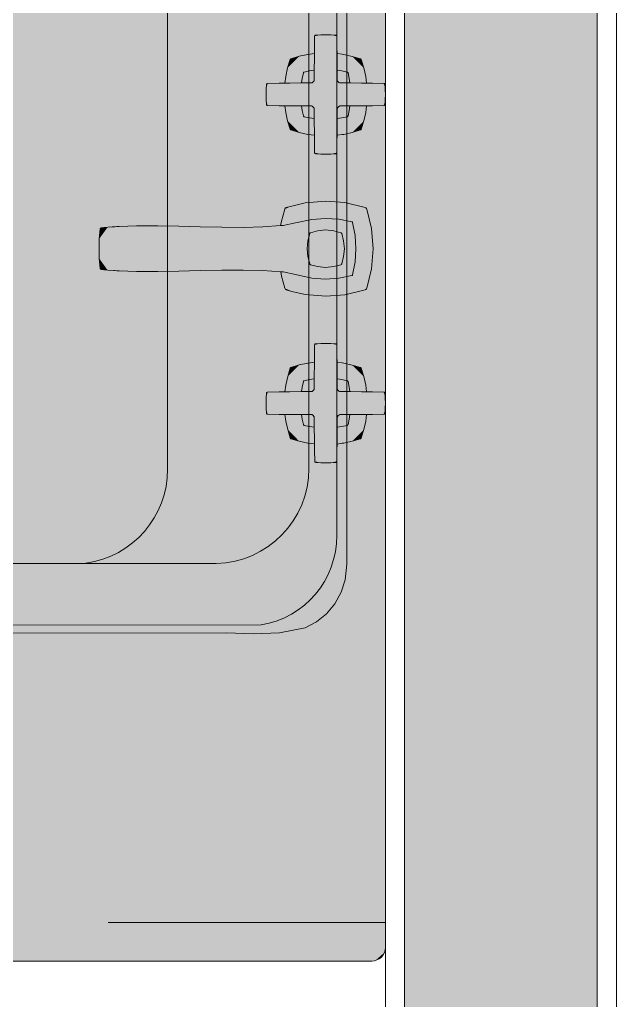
# Model space of a CAD drawing. Header units: inches. Extents: x 99 to 12024, y -5408 to 2559.
# Drawn here: x 9139.62 to 9155.12, y -5365.34 to -5339.87 of the extents above; entities that cross this region are included whole.
import ezdxf

# ---------------------------------------------------------------- set-up
doc = ezdxf.new("R2010")
doc.units = ezdxf.units.IN
doc.header["$LTSCALE"] = 96
doc.header["$MEASUREMENT"] = 0
doc.linetypes.add('Dot', pattern=[0.15, 0.075, -0.075])
for name, color, linetype, lineweight, true_color in [('Cabinets_  Base', 7, 'Dot', 5, 0xd4b6b5), ('Cabinets_ Countertops', 7, 'Continuous', 5, 0x804040), ('CAD_  Default', 7, 'Continuous', 18, 0x000000)]:
    doc.layers.add(name, color=color, linetype=linetype, lineweight=lineweight, true_color=true_color)
doc.layers.add('Fixtures_ Interior', color=231, linetype='Continuous', lineweight=0)
doc.layers.add('Walls_  Normal', color=6, linetype='Continuous', lineweight=13)

# ---------------------------------------------------------------- blocks, each defined once
blk = doc.blocks.new('K-19022-3  Park Falls Utility Sink CAD BLOCK')
at = {"layer": 'Fixtures_ Interior', "color": 17, "lineweight": 0, "true_color": 0x804040, "transparency": 33554687}
blk.add_lwpolyline([(-10.495, 2.554), (-10.493, 18.86), (-10.514, 19.551), (-10.488, 20.237), (-10.357, 20.906), (-10.206, 21.197), (-9.999, 21.454), (-9.734, 21.675), (-9.429, 21.841), (-9.113, 21.943), (-8.701, 21.986), (-8.106, 21.982), (8.106, 21.982)], dxfattribs=at)
blk.add_lwpolyline([(6.38, 21, -0.498732), (8.787, 18.594), (8.787, 3.748, -0.472781), (6.417, 1.378), (-6.319, 1.378, -0.363053), (-8.688, 3.748), (-8.688, 18.594, -0.407539), (-6.213, 21)], format="xyb", close=True, dxfattribs=at)
blk.add_lwpolyline([(-8.679, 15.211, -0.374246), (-6.228, 17.333), (6.365, 17.333, -0.437782), (8.789, 15.351)], format="xyb", dxfattribs=at)
at = {"layer": 'Fixtures_ Interior', "color": 7, "lineweight": 0, "true_color": 0xffffff, "transparency": 33554687}
for points in [[(-10.514, 19.551), (-10.488, 20.237), (-10.514, 19.551), (-8.106, 21.982)], [(-10.493, 18.86), (-10.514, 19.551), (-10.493, 18.86), (-8.106, 21.982)], [(-10.493, 18.86), (-8.106, 21.982), (-10.493, 18.86), (10.493, 18.86)], [(-9.113, 21.943), (-8.701, 21.986), (-9.113, 21.943), (-10.488, 20.237)], [(-10.488, 20.237), (-8.701, 21.986), (-10.488, 20.237), (-8.106, 21.982)], [(-10.488, 20.237), (-9.429, 21.841), (-10.488, 20.237), (-9.113, 21.943)], [(-8.106, 21.982), (8.106, 21.982), (-8.106, 21.982), (10.493, 18.86)], [(-10.357, 20.906), (-9.429, 21.841), (-10.357, 20.906), (-10.488, 20.237)], [(-9.734, 21.675), (-9.429, 21.841), (-9.734, 21.675), (-10.357, 20.906)], [(-10.357, 20.906), (-9.999, 21.454), (-10.357, 20.906), (-9.734, 21.675)], [(-10.206, 21.197), (-9.999, 21.454), (-10.206, 21.197), (-10.357, 20.906)], [(-10.493, 18.86), (10.493, 18.86), (-10.493, 18.86), (-10.495, 2.554)], [(-10.495, 2.554), (10.493, 18.86), (-10.495, 2.554), (8.106, 0.004)]]:
    blk.add_solid(points, dxfattribs=at)
blk = doc.blocks.new('K-16232-3  Margaux Widespread Bathroom Sink Faucet')
at = {"layer": 'Fixtures_ Interior', "color": 17, "lineweight": 0, "true_color": 0x804040, "transparency": 33554687}
for points in [[(-2.489, 6.167), (-2.474, 6.163), (-2.464, 6.153), (-2.459, 6.138), (-2.453, 6.009), (-2.45, 5.88), (-2.453, 5.752), (-2.459, 5.622), (-2.464, 5.608), (-2.474, 5.598), (-2.489, 5.593), (-2.785, 5.589), (-2.94, 5.586), (-2.962, 5.413), (-3.01, 5.193), (-3.077, 4.978), (-3.081, 4.97), (-3.087, 4.964), (-3.095, 4.959), (-3.312, 4.893), (-3.531, 4.845), (-3.703, 4.822), (-3.706, 4.668), (-3.71, 4.372), (-3.715, 4.357), (-3.725, 4.347), (-3.739, 4.342), (-3.869, 4.336), (-3.997, 4.333), (-4.126, 4.336), (-4.255, 4.342), (-4.27, 4.347), (-4.28, 4.357), (-4.284, 4.372), (-4.289, 4.668), (-4.291, 4.822), (-4.465, 4.845), (-4.684, 4.893), (-4.901, 4.959), (-4.909, 4.964), (-4.915, 4.97), (-4.919, 4.978), (-4.986, 5.193), (-5.034, 5.413), (-5.056, 5.587), (-5.21, 5.589), (-5.506, 5.594), (-5.521, 5.598), (-5.531, 5.608), (-5.536, 5.623), (-5.542, 5.752), (-5.545, 5.881), (-5.542, 6.009), (-5.536, 6.139), (-5.531, 6.153), (-5.521, 6.163), (-5.506, 6.168), (-5.21, 6.172), (-5.057, 6.175), (-5.039, 6.305), (-5.034, 6.349), (-4.985, 6.569), (-4.919, 6.784), (-4.915, 6.792), (-4.909, 6.799), (-4.9, 6.803), (-4.684, 6.869), (-4.463, 6.917), (-4.292, 6.94), (-4.289, 7.093), (-4.285, 7.389), (-4.28, 7.404), (-4.27, 7.414), (-4.256, 7.419), (-4.126, 7.425), (-3.998, 7.428), (-3.869, 7.425), (-3.74, 7.419), (-3.725, 7.414), (-3.715, 7.404), (-3.711, 7.389), (-3.706, 7.093), (-3.704, 6.94), (-3.533, 6.917), (-3.312, 6.869), (-3.095, 6.803), (-3.087, 6.799), (-3.081, 6.792), (-3.077, 6.784), (-3.011, 6.569), (-2.962, 6.349), (-2.957, 6.305), (-2.939, 6.174), (-2.785, 6.172)], [(2.939, 6.174), (2.957, 6.305), (2.962, 6.349), (3.011, 6.569), (3.077, 6.784), (3.081, 6.792), (3.087, 6.798), (3.095, 6.803), (3.312, 6.869), (3.533, 6.917), (3.704, 6.939), (3.706, 7.092), (3.711, 7.389), (3.715, 7.403), (3.725, 7.413), (3.74, 7.418), (3.869, 7.425), (3.998, 7.427), (4.126, 7.425), (4.256, 7.418), (4.27, 7.413), (4.28, 7.403), (4.285, 7.389), (4.289, 7.092), (4.292, 6.94), (4.463, 6.917), (4.684, 6.869), (4.9, 6.803), (4.909, 6.798), (4.915, 6.792), (4.919, 6.784), (4.985, 6.569), (5.034, 6.349), (5.039, 6.305), (5.057, 6.174), (5.21, 6.172), (5.506, 6.168), (5.521, 6.163), (5.531, 6.153), (5.536, 6.138), (5.542, 6.009), (5.545, 5.881), (5.542, 5.752), (5.536, 5.623), (5.531, 5.608), (5.521, 5.598), (5.506, 5.593), (5.21, 5.589), (5.056, 5.587), (5.034, 5.413), (4.986, 5.193), (4.919, 4.978), (4.915, 4.97), (4.909, 4.964), (4.901, 4.959), (4.684, 4.892), (4.465, 4.845), (4.291, 4.822), (4.289, 4.668), (4.284, 4.372), (4.28, 4.357), (4.27, 4.347), (4.255, 4.342), (4.126, 4.335), (3.997, 4.333), (3.869, 4.335), (3.739, 4.342), (3.725, 4.347), (3.715, 4.357), (3.71, 4.372), (3.706, 4.668), (3.703, 4.822), (3.531, 4.845), (3.312, 4.892), (3.095, 4.959), (3.087, 4.964), (3.081, 4.97), (3.077, 4.978), (3.01, 5.193), (2.962, 5.413), (2.94, 5.586), (2.785, 5.589), (2.489, 5.593), (2.474, 5.598), (2.464, 5.607), (2.459, 5.622), (2.453, 5.751), (2.45, 5.88), (2.453, 6.009), (2.459, 6.138), (2.464, 6.153), (2.474, 6.163), (2.489, 6.167), (2.785, 6.172)], [(-0.713, 4.732), (-1.022, 4.817), (-1.053, 4.839), (-1.062, 4.857), (-1.103, 4.999), (-1.183, 5.343), (-1.23, 5.881), (-1.19, 6.376), (-1.061, 6.906), (-1.052, 6.923), (-1.04, 6.935), (-1.022, 6.945), (-0.519, 7.07), (0.002, 7.113), (0.523, 7.07), (1.027, 6.945), (1.045, 6.935), (1.057, 6.923), (1.066, 6.906), (1.195, 6.376), (1.235, 5.881), (1.188, 5.343), (1.124, 5.067), (1.108, 4.999), (1.067, 4.857), (1.058, 4.839), (1.049, 4.83), (1.027, 4.817), (0.718, 4.732), (0.6, 4.703), (0.565, 4.248), (0.555, 3.74), (0.559, 3.184), (0.568, 2.623), (0.583, 2.066), (0.598, 1.521), (0.593, 0.969), (0.576, 0.525), (0.574, 0.459), (0.571, 0.409), (0.57, 0.387), (0.568, 0.341), (0.561, 0.224), (0.554, 0.126), (0.542, 0.057), (0.537, 0.043), (0.528, 0.033), (0.514, 0.028), (0.26, 0.007), (0.002, 0), (-0.255, 0.007), (-0.509, 0.028), (-0.523, 0.033), (-0.532, 0.043), (-0.537, 0.057), (-0.549, 0.126), (-0.558, 0.224), (-0.565, 0.383), (-0.566, 0.409), (-0.569, 0.459), (-0.572, 0.525), (-0.588, 0.969), (-0.592, 1.521), (-0.579, 2.066), (-0.563, 2.623), (-0.554, 3.184), (-0.551, 3.74), (-0.56, 4.248), (-0.596, 4.715)], [(0.417, 6.276), (0.465, 6.093), (0.488, 5.874), (0.465, 5.668), (0.417, 5.485), (0.413, 5.477), (0.406, 5.47), (0.397, 5.466), (0.208, 5.417), (0.002, 5.399), (-0.203, 5.417), (-0.393, 5.466), (-0.401, 5.47), (-0.406, 5.475), (-0.413, 5.485), (-0.461, 5.668), (-0.484, 5.876), (-0.461, 6.093), (-0.413, 6.276), (-0.407, 6.286), (-0.401, 6.291), (-0.393, 6.296), (-0.203, 6.345), (0.002, 6.363), (0.208, 6.345), (0.397, 6.296), (0.406, 6.291), (0.413, 6.286)]]:
    blk.add_lwpolyline(points, close=True, dxfattribs=at)
for points in [[(-5.057, 6.175), (-4.926, 6.176), (-4.642, 6.179), (-4.362, 6.179), (-4.351, 6.182), (-4.341, 6.189), (-4.323, 6.206), (-4.306, 6.224), (-4.299, 6.234), (-4.296, 6.245), (-4.296, 6.525), (-4.293, 6.809), (-4.292, 6.94)], [(-3.704, 6.94), (-3.702, 6.809), (-3.699, 6.525), (-3.699, 6.245), (-3.696, 6.234), (-3.689, 6.224), (-3.672, 6.206), (-3.654, 6.189), (-3.644, 6.182), (-3.633, 6.18), (-3.353, 6.18), (-2.939, 6.174)], [(3.704, 6.939), (3.702, 6.809), (3.699, 6.525), (3.699, 6.245), (3.696, 6.234), (3.689, 6.224), (3.672, 6.206), (3.654, 6.188), (3.644, 6.182), (3.633, 6.179), (3.353, 6.179), (2.939, 6.174)], [(5.057, 6.174), (4.926, 6.176), (4.642, 6.179), (4.362, 6.179), (4.351, 6.181), (4.341, 6.189), (4.323, 6.206), (4.306, 6.223), (4.299, 6.233), (4.296, 6.245), (4.296, 6.525), (4.293, 6.809), (4.292, 6.94)], [(-0.596, 4.715), (-0.601, 4.774), (-0.667, 5.1), (-0.757, 5.517), (-0.783, 5.877), (-0.76, 6.216), (-0.696, 6.555), (-0.691, 6.565), (-0.684, 6.573), (-0.674, 6.578), (-0.339, 6.643), (0.002, 6.665), (0.344, 6.642), (0.679, 6.578), (0.689, 6.573), (0.696, 6.565), (0.701, 6.555), (0.765, 6.216), (0.787, 5.877), (0.762, 5.517), (0.672, 5.1), (0.606, 4.774), (0.6, 4.703)], [(-4.625, 6.179), (-4.607, 6.3), (-4.578, 6.438), (-4.573, 6.449), (-4.565, 6.457), (-4.554, 6.462), (-4.415, 6.491), (-4.296, 6.508)], [(-3.371, 6.18), (-3.389, 6.3), (-3.418, 6.438), (-3.423, 6.449), (-3.431, 6.457), (-3.442, 6.462), (-3.581, 6.491), (-3.699, 6.508)], [(3.371, 6.179), (3.389, 6.3), (3.418, 6.438), (3.423, 6.449), (3.431, 6.457), (3.442, 6.462), (3.581, 6.49), (3.699, 6.508)], [(4.625, 6.179), (4.607, 6.3), (4.578, 6.438), (4.573, 6.449), (4.565, 6.457), (4.554, 6.462), (4.415, 6.49), (4.296, 6.508)], [(-4.291, 4.822), (-4.293, 4.952), (-4.296, 5.236), (-4.296, 5.516), (-4.298, 5.527), (-4.305, 5.537), (-4.323, 5.555), (-4.341, 5.573), (-4.351, 5.58), (-4.362, 5.582), (-4.642, 5.582), (-4.926, 5.585), (-5.056, 5.587)], [(-4.625, 5.582), (-4.607, 5.462), (-4.578, 5.324), (-4.573, 5.313), (-4.565, 5.305), (-4.554, 5.3), (-4.415, 5.271), (-4.296, 5.253)], [(-2.94, 5.586), (-3.353, 5.582), (-3.633, 5.582), (-3.644, 5.579), (-3.654, 5.572), (-3.672, 5.555), (-3.689, 5.537), (-3.696, 5.527), (-3.699, 5.516), (-3.699, 5.236), (-3.702, 4.952), (-3.703, 4.822)], [(-3.371, 5.582), (-3.389, 5.462), (-3.418, 5.324), (-3.423, 5.313), (-3.431, 5.305), (-3.442, 5.3), (-3.581, 5.271), (-3.699, 5.253)], [(2.94, 5.586), (3.353, 5.582), (3.633, 5.582), (3.644, 5.579), (3.654, 5.572), (3.672, 5.555), (3.689, 5.537), (3.696, 5.527), (3.699, 5.515), (3.699, 5.235), (3.702, 4.951), (3.703, 4.822)], [(3.371, 5.582), (3.389, 5.462), (3.418, 5.324), (3.423, 5.313), (3.431, 5.305), (3.442, 5.3), (3.581, 5.271), (3.699, 5.253)], [(4.291, 4.822), (4.293, 4.951), (4.296, 5.235), (4.296, 5.515), (4.298, 5.527), (4.305, 5.537), (4.323, 5.555), (4.341, 5.572), (4.351, 5.58), (4.362, 5.582), (4.642, 5.582), (4.926, 5.585), (5.056, 5.587)], [(4.625, 5.582), (4.607, 5.462), (4.578, 5.324), (4.573, 5.313), (4.565, 5.305), (4.554, 5.3), (4.415, 5.271), (4.296, 5.253)]]:
    blk.add_lwpolyline(points, dxfattribs=at)
at = {"layer": 'Fixtures_ Interior', "color": 7, "lineweight": 0, "true_color": 0xffffff, "transparency": 33554687}
for points in [[(-4.126, 7.425), (-3.998, 7.428), (-4.126, 7.425), (-4.289, 7.093)], [(-3.998, 7.428), (-3.706, 7.093), (-3.998, 7.428), (-4.289, 7.093)], [(-4.285, 7.389), (-4.126, 7.425), (-4.285, 7.389), (-4.289, 7.093)], [(-4.256, 7.419), (-4.126, 7.425), (-4.256, 7.419), (-4.285, 7.389)], [(-4.285, 7.389), (-4.27, 7.414), (-4.285, 7.389), (-4.256, 7.419)], [(-4.28, 7.404), (-4.27, 7.414), (-4.28, 7.404), (-4.285, 7.389)], [(-3.869, 7.425), (-3.706, 7.093), (-3.869, 7.425), (-3.998, 7.428)], [(-3.869, 7.425), (-3.711, 7.389), (-3.869, 7.425), (-3.706, 7.093)], [(-3.74, 7.419), (-3.711, 7.389), (-3.74, 7.419), (-3.869, 7.425)], [(-3.725, 7.414), (-3.711, 7.389), (-3.725, 7.414), (-3.74, 7.419)], [(-3.715, 7.404), (-3.711, 7.389), (-3.715, 7.404), (-3.725, 7.414)], [(3.869, 7.425), (3.998, 7.427), (3.869, 7.425), (3.706, 7.092)], [(3.998, 7.427), (4.289, 7.092), (3.998, 7.427), (3.706, 7.092)], [(3.711, 7.389), (3.869, 7.425), (3.711, 7.389), (3.706, 7.092)], [(3.74, 7.418), (3.869, 7.425), (3.74, 7.418), (3.711, 7.389)], [(3.711, 7.389), (3.725, 7.413), (3.711, 7.389), (3.74, 7.418)], [(3.715, 7.403), (3.725, 7.413), (3.715, 7.403), (3.711, 7.389)], [(4.126, 7.425), (4.289, 7.092), (4.126, 7.425), (3.998, 7.427)], [(4.126, 7.425), (4.285, 7.389), (4.126, 7.425), (4.289, 7.092)], [(4.256, 7.418), (4.285, 7.389), (4.256, 7.418), (4.126, 7.425)], [(4.27, 7.413), (4.285, 7.389), (4.27, 7.413), (4.256, 7.418)], [(4.28, 7.403), (4.285, 7.389), (4.28, 7.403), (4.27, 7.413)], [(-5.039, 6.305), (-4.292, 6.94), (-5.039, 6.305), (-5.057, 6.175)], [(-5.057, 6.175), (-4.292, 6.94), (-5.057, 6.175), (-2.939, 6.174)], [(-4.463, 6.917), (-4.292, 6.94), (-4.463, 6.917), (-5.039, 6.305)], [(-5.034, 6.349), (-4.463, 6.917), (-5.034, 6.349), (-5.039, 6.305)], [(-4.684, 6.869), (-4.463, 6.917), (-4.684, 6.869), (-5.034, 6.349)], [(-4.985, 6.569), (-4.684, 6.869), (-4.985, 6.569), (-5.034, 6.349)], [(-4.919, 6.784), (-4.684, 6.869), (-4.919, 6.784), (-4.985, 6.569)], [(-4.9, 6.803), (-4.684, 6.869), (-4.9, 6.803), (-4.919, 6.784)], [(-4.289, 7.093), (-3.706, 7.093), (-4.289, 7.093), (-4.292, 6.94)], [(-3.706, 7.093), (-3.704, 6.94), (-3.706, 7.093), (-4.292, 6.94)], [(-4.292, 6.94), (-3.704, 6.94), (-4.292, 6.94), (-2.939, 6.174)], [(-3.533, 6.917), (-2.957, 6.305), (-3.533, 6.917), (-3.704, 6.94)], [(-3.704, 6.94), (-2.957, 6.305), (-3.704, 6.94), (-2.939, 6.174)], [(-3.312, 6.869), (-2.962, 6.349), (-3.312, 6.869), (-3.533, 6.917)], [(-2.962, 6.349), (-2.957, 6.305), (-2.962, 6.349), (-3.533, 6.917)], [(-3.011, 6.569), (-2.962, 6.349), (-3.011, 6.569), (-3.312, 6.869)], [(-3.095, 6.803), (-3.077, 6.784), (-3.095, 6.803), (-3.312, 6.869)], [(-3.312, 6.869), (-3.077, 6.784), (-3.312, 6.869), (-3.011, 6.569)], [(-1.19, 6.376), (0.002, 7.113), (-1.19, 6.376), (-1.23, 5.881)], [(0.002, 7.113), (1.235, 5.881), (0.002, 7.113), (-1.23, 5.881)], [(-0.519, 7.07), (0.002, 7.113), (-0.519, 7.07), (-1.19, 6.376)], [(-1.19, 6.376), (-1.061, 6.906), (-1.19, 6.376), (-0.519, 7.07)], [(-1.061, 6.906), (-1.022, 6.945), (-1.061, 6.906), (-0.519, 7.07)], [(-1.04, 6.935), (-1.022, 6.945), (-1.04, 6.935), (-1.061, 6.906)], [(-1.061, 6.906), (-1.052, 6.923), (-1.061, 6.906), (-1.04, 6.935)], [(0.523, 7.07), (1.195, 6.376), (0.523, 7.07), (0.002, 7.113)], [(1.195, 6.376), (1.235, 5.881), (1.195, 6.376), (0.002, 7.113)], [(0.523, 7.07), (1.027, 6.945), (0.523, 7.07), (1.066, 6.906)], [(1.066, 6.906), (1.195, 6.376), (1.066, 6.906), (0.523, 7.07)], [(1.027, 6.945), (1.045, 6.935), (1.027, 6.945), (1.066, 6.906)], [(1.045, 6.935), (1.057, 6.923), (1.045, 6.935), (1.066, 6.906)], [(2.939, 6.174), (3.704, 6.939), (2.939, 6.174), (4.292, 6.94)], [(4.292, 6.94), (5.057, 6.174), (4.292, 6.94), (2.939, 6.174)], [(2.939, 6.174), (2.957, 6.305), (2.939, 6.174), (3.704, 6.939)], [(2.957, 6.305), (3.533, 6.917), (2.957, 6.305), (3.704, 6.939)], [(2.957, 6.305), (2.962, 6.349), (2.957, 6.305), (3.533, 6.917)], [(2.962, 6.349), (3.312, 6.869), (2.962, 6.349), (3.533, 6.917)], [(3.011, 6.569), (3.312, 6.869), (3.011, 6.569), (2.962, 6.349)], [(3.011, 6.569), (3.077, 6.784), (3.011, 6.569), (3.312, 6.869)], [(3.077, 6.784), (3.095, 6.803), (3.077, 6.784), (3.312, 6.869)], [(3.704, 6.939), (3.706, 7.092), (3.704, 6.939), (4.292, 6.94)], [(3.706, 7.092), (4.289, 7.092), (3.706, 7.092), (4.292, 6.94)], [(4.463, 6.917), (5.039, 6.305), (4.463, 6.917), (4.292, 6.94)], [(4.292, 6.94), (5.039, 6.305), (4.292, 6.94), (5.057, 6.174)], [(4.684, 6.869), (5.034, 6.349), (4.684, 6.869), (4.463, 6.917)], [(5.034, 6.349), (5.039, 6.305), (5.034, 6.349), (4.463, 6.917)], [(4.985, 6.569), (5.034, 6.349), (4.985, 6.569), (4.684, 6.869)], [(4.9, 6.803), (4.919, 6.784), (4.9, 6.803), (4.684, 6.869)], [(4.684, 6.869), (4.919, 6.784), (4.684, 6.869), (4.985, 6.569)], [(-4.919, 6.784), (-4.915, 6.792), (-4.919, 6.784), (-4.9, 6.803)], [(-4.915, 6.792), (-4.909, 6.799), (-4.915, 6.792), (-4.9, 6.803)], [(-3.095, 6.803), (-3.087, 6.799), (-3.095, 6.803), (-3.081, 6.792)], [(-3.081, 6.792), (-3.077, 6.784), (-3.081, 6.792), (-3.095, 6.803)], [(3.081, 6.792), (3.095, 6.803), (3.081, 6.792), (3.077, 6.784)], [(3.087, 6.798), (3.095, 6.803), (3.087, 6.798), (3.081, 6.792)], [(4.9, 6.803), (4.909, 6.798), (4.9, 6.803), (4.915, 6.792)], [(4.915, 6.792), (4.919, 6.784), (4.915, 6.792), (4.9, 6.803)], [(-5.545, 5.881), (-5.542, 6.009), (-5.545, 5.881), (-5.21, 6.172)], [(-5.21, 5.589), (-5.545, 5.881), (-5.21, 5.589), (-5.21, 6.172)], [(-5.506, 6.168), (-5.21, 6.172), (-5.506, 6.168), (-5.542, 6.009)], [(-5.536, 6.139), (-5.506, 6.168), (-5.536, 6.139), (-5.542, 6.009)], [(-5.531, 6.153), (-5.506, 6.168), (-5.531, 6.153), (-5.536, 6.139)], [(-5.521, 6.163), (-5.506, 6.168), (-5.521, 6.163), (-5.531, 6.153)], [(-5.21, 5.589), (-5.21, 6.172), (-5.21, 5.589), (-5.057, 6.175)], [(-5.056, 5.587), (-5.21, 5.589), (-5.056, 5.587), (-5.057, 6.175)], [(-5.057, 6.175), (-2.939, 6.174), (-5.057, 6.175), (-5.056, 5.587)], [(-5.056, 5.587), (-2.939, 6.174), (-5.056, 5.587), (-4.291, 4.822)], [(-4.291, 4.822), (-2.939, 6.174), (-4.291, 4.822), (-2.94, 5.586)], [(-2.785, 5.589), (-2.94, 5.586), (-2.785, 5.589), (-2.939, 6.174)], [(-2.785, 6.172), (-2.785, 5.589), (-2.785, 6.172), (-2.939, 6.174)], [(-2.785, 6.172), (-2.489, 6.167), (-2.785, 6.172), (-2.453, 6.009)], [(-2.785, 6.172), (-2.453, 6.009), (-2.785, 6.172), (-2.45, 5.88)], [(-2.785, 6.172), (-2.45, 5.88), (-2.785, 6.172), (-2.785, 5.589)], [(-2.489, 6.167), (-2.474, 6.163), (-2.489, 6.167), (-2.464, 6.153)], [(-2.464, 6.153), (-2.459, 6.138), (-2.464, 6.153), (-2.489, 6.167)], [(-2.489, 6.167), (-2.459, 6.138), (-2.489, 6.167), (-2.453, 6.009)], [(2.785, 6.172), (2.785, 5.589), (2.785, 6.172), (2.45, 5.88)], [(2.45, 5.88), (2.453, 6.009), (2.45, 5.88), (2.785, 6.172)], [(2.785, 6.172), (2.453, 6.009), (2.785, 6.172), (2.489, 6.167)], [(2.453, 6.009), (2.459, 6.138), (2.453, 6.009), (2.489, 6.167)], [(2.464, 6.153), (2.489, 6.167), (2.464, 6.153), (2.459, 6.138)], [(2.474, 6.163), (2.489, 6.167), (2.474, 6.163), (2.464, 6.153)], [(2.94, 5.586), (2.785, 5.589), (2.94, 5.586), (2.939, 6.174)], [(2.939, 6.174), (2.785, 5.589), (2.939, 6.174), (2.785, 6.172)], [(5.057, 6.174), (5.056, 5.587), (5.057, 6.174), (2.939, 6.174)], [(2.939, 6.174), (5.056, 5.587), (2.939, 6.174), (4.291, 4.822)], [(2.94, 5.586), (2.939, 6.174), (2.94, 5.586), (4.291, 4.822)], [(5.21, 5.589), (5.056, 5.587), (5.21, 5.589), (5.057, 6.174)], [(5.21, 6.172), (5.21, 5.589), (5.21, 6.172), (5.057, 6.174)], [(5.506, 6.168), (5.542, 6.009), (5.506, 6.168), (5.21, 6.172)], [(5.21, 6.172), (5.542, 6.009), (5.21, 6.172), (5.545, 5.881)], [(5.21, 6.172), (5.545, 5.881), (5.21, 6.172), (5.21, 5.589)], [(5.521, 6.163), (5.531, 6.153), (5.521, 6.163), (5.506, 6.168)], [(5.506, 6.168), (5.531, 6.153), (5.506, 6.168), (5.536, 6.138)], [(5.536, 6.138), (5.542, 6.009), (5.536, 6.138), (5.506, 6.168)], [(-5.21, 5.589), (-5.542, 5.752), (-5.21, 5.589), (-5.545, 5.881)], [(-2.45, 5.88), (-2.453, 5.752), (-2.45, 5.88), (-2.785, 5.589)], [(-0.596, 4.715), (-1.183, 5.343), (-0.596, 4.715), (-1.23, 5.881)], [(-1.23, 5.881), (1.235, 5.881), (-1.23, 5.881), (-0.596, 4.715)], [(1.235, 5.881), (0.6, 4.703), (1.235, 5.881), (-0.596, 4.715)], [(1.188, 5.343), (0.6, 4.703), (1.188, 5.343), (1.235, 5.881)], [(2.785, 5.589), (2.453, 5.751), (2.785, 5.589), (2.45, 5.88)], [(5.545, 5.881), (5.542, 5.752), (5.545, 5.881), (5.21, 5.589)], [(-5.536, 5.623), (-5.542, 5.752), (-5.536, 5.623), (-5.506, 5.594)], [(-5.506, 5.594), (-5.542, 5.752), (-5.506, 5.594), (-5.21, 5.589)], [(-5.506, 5.594), (-5.531, 5.608), (-5.506, 5.594), (-5.536, 5.623)], [(-5.521, 5.598), (-5.531, 5.608), (-5.521, 5.598), (-5.506, 5.594)], [(-2.453, 5.752), (-2.489, 5.593), (-2.453, 5.752), (-2.785, 5.589)], [(-2.459, 5.622), (-2.489, 5.593), (-2.459, 5.622), (-2.453, 5.752)], [(-2.464, 5.608), (-2.489, 5.593), (-2.464, 5.608), (-2.459, 5.622)], [(-2.474, 5.598), (-2.489, 5.593), (-2.474, 5.598), (-2.464, 5.608)], [(2.459, 5.622), (2.453, 5.751), (2.459, 5.622), (2.489, 5.593)], [(2.489, 5.593), (2.453, 5.751), (2.489, 5.593), (2.785, 5.589)], [(2.464, 5.607), (2.459, 5.622), (2.464, 5.607), (2.489, 5.593)], [(2.489, 5.593), (2.474, 5.598), (2.489, 5.593), (2.464, 5.607)], [(5.506, 5.593), (5.21, 5.589), (5.506, 5.593), (5.542, 5.752)], [(5.536, 5.623), (5.506, 5.593), (5.536, 5.623), (5.542, 5.752)], [(5.531, 5.608), (5.506, 5.593), (5.531, 5.608), (5.536, 5.623)], [(5.521, 5.598), (5.506, 5.593), (5.521, 5.598), (5.531, 5.608)], [(-5.034, 5.413), (-5.056, 5.587), (-5.034, 5.413), (-4.465, 4.845)], [(-4.465, 4.845), (-5.056, 5.587), (-4.465, 4.845), (-4.291, 4.822)], [(-4.684, 4.893), (-4.986, 5.193), (-4.684, 4.893), (-5.034, 5.413)], [(-4.465, 4.845), (-4.684, 4.893), (-4.465, 4.845), (-5.034, 5.413)], [(-2.94, 5.586), (-3.703, 4.822), (-2.94, 5.586), (-4.291, 4.822)], [(-2.962, 5.413), (-3.703, 4.822), (-2.962, 5.413), (-2.94, 5.586)], [(-3.531, 4.845), (-3.703, 4.822), (-3.531, 4.845), (-2.962, 5.413)], [(-2.962, 5.413), (-3.312, 4.893), (-2.962, 5.413), (-3.531, 4.845)], [(-2.962, 5.413), (-3.01, 5.193), (-2.962, 5.413), (-3.312, 4.893)], [(-1.103, 4.999), (-1.183, 5.343), (-1.103, 4.999), (-0.713, 4.732)], [(-0.713, 4.732), (-1.183, 5.343), (-0.713, 4.732), (-0.596, 4.715)], [(0.718, 4.732), (0.6, 4.703), (0.718, 4.732), (1.188, 5.343)], [(1.124, 5.067), (0.718, 4.732), (1.124, 5.067), (1.188, 5.343)], [(2.962, 5.413), (2.94, 5.586), (2.962, 5.413), (3.703, 4.822)], [(3.703, 4.822), (2.94, 5.586), (3.703, 4.822), (4.291, 4.822)], [(3.703, 4.822), (3.531, 4.845), (3.703, 4.822), (2.962, 5.413)], [(3.01, 5.193), (2.962, 5.413), (3.01, 5.193), (3.312, 4.892)], [(3.312, 4.892), (2.962, 5.413), (3.312, 4.892), (3.531, 4.845)], [(4.465, 4.845), (4.291, 4.822), (4.465, 4.845), (5.056, 5.587)], [(5.056, 5.587), (5.034, 5.413), (5.056, 5.587), (4.465, 4.845)], [(5.034, 5.413), (4.684, 4.892), (5.034, 5.413), (4.465, 4.845)], [(5.034, 5.413), (4.986, 5.193), (5.034, 5.413), (4.684, 4.892)], [(-4.919, 4.978), (-4.986, 5.193), (-4.919, 4.978), (-4.684, 4.893)], [(-3.01, 5.193), (-3.077, 4.978), (-3.01, 5.193), (-3.312, 4.893)], [(3.312, 4.892), (3.077, 4.978), (3.312, 4.892), (3.01, 5.193)], [(4.986, 5.193), (4.919, 4.978), (4.986, 5.193), (4.684, 4.892)], [(-4.901, 4.959), (-4.915, 4.97), (-4.901, 4.959), (-4.919, 4.978)], [(-4.684, 4.893), (-4.901, 4.959), (-4.684, 4.893), (-4.919, 4.978)], [(-4.909, 4.964), (-4.915, 4.97), (-4.909, 4.964), (-4.901, 4.959)], [(-3.077, 4.978), (-3.095, 4.959), (-3.077, 4.978), (-3.312, 4.893)], [(-3.081, 4.97), (-3.095, 4.959), (-3.081, 4.97), (-3.077, 4.978)], [(-3.087, 4.964), (-3.095, 4.959), (-3.087, 4.964), (-3.081, 4.97)], [(-1.022, 4.817), (-1.062, 4.857), (-1.022, 4.817), (-1.103, 4.999)], [(-0.713, 4.732), (-1.022, 4.817), (-0.713, 4.732), (-1.103, 4.999)], [(-1.053, 4.839), (-1.062, 4.857), (-1.053, 4.839), (-1.022, 4.817)], [(1.108, 4.999), (0.718, 4.732), (1.108, 4.999), (1.124, 5.067)], [(1.027, 4.817), (0.718, 4.732), (1.027, 4.817), (1.108, 4.999)], [(1.067, 4.857), (1.027, 4.817), (1.067, 4.857), (1.108, 4.999)], [(1.049, 4.83), (1.027, 4.817), (1.049, 4.83), (1.067, 4.857)], [(1.067, 4.857), (1.058, 4.839), (1.067, 4.857), (1.049, 4.83)], [(3.081, 4.97), (3.077, 4.978), (3.081, 4.97), (3.095, 4.959)], [(3.095, 4.959), (3.077, 4.978), (3.095, 4.959), (3.312, 4.892)], [(3.095, 4.959), (3.087, 4.964), (3.095, 4.959), (3.081, 4.97)], [(4.919, 4.978), (4.901, 4.959), (4.919, 4.978), (4.684, 4.892)], [(4.915, 4.97), (4.901, 4.959), (4.915, 4.97), (4.919, 4.978)], [(4.909, 4.964), (4.901, 4.959), (4.909, 4.964), (4.915, 4.97)], [(-4.291, 4.822), (-3.703, 4.822), (-4.291, 4.822), (-3.706, 4.668)], [(-4.289, 4.668), (-4.291, 4.822), (-4.289, 4.668), (-3.706, 4.668)], [(-4.284, 4.372), (-4.289, 4.668), (-4.284, 4.372), (-4.126, 4.336)], [(-3.706, 4.668), (-3.997, 4.333), (-3.706, 4.668), (-4.289, 4.668)], [(-4.289, 4.668), (-3.997, 4.333), (-4.289, 4.668), (-4.126, 4.336)], [(-3.869, 4.336), (-3.997, 4.333), (-3.869, 4.336), (-3.706, 4.668)], [(-3.706, 4.668), (-3.71, 4.372), (-3.706, 4.668), (-3.869, 4.336)], [(-0.596, 4.715), (0.6, 4.703), (-0.596, 4.715), (-0.56, 4.248)], [(0.6, 4.703), (0.565, 4.248), (0.6, 4.703), (-0.56, 4.248)], [(3.703, 4.822), (4.291, 4.822), (3.703, 4.822), (3.706, 4.668)], [(3.706, 4.668), (4.291, 4.822), (3.706, 4.668), (4.289, 4.668)], [(3.869, 4.335), (3.71, 4.372), (3.869, 4.335), (3.706, 4.668)], [(3.997, 4.333), (3.869, 4.335), (3.997, 4.333), (3.706, 4.668)], [(3.997, 4.333), (3.706, 4.668), (3.997, 4.333), (4.289, 4.668)], [(3.997, 4.333), (4.289, 4.668), (3.997, 4.333), (4.126, 4.335)], [(4.289, 4.668), (4.284, 4.372), (4.289, 4.668), (4.126, 4.335)], [(-4.27, 4.347), (-4.28, 4.357), (-4.27, 4.347), (-4.284, 4.372)], [(-4.255, 4.342), (-4.27, 4.347), (-4.255, 4.342), (-4.284, 4.372)], [(-4.126, 4.336), (-4.255, 4.342), (-4.126, 4.336), (-4.284, 4.372)], [(-3.71, 4.372), (-3.739, 4.342), (-3.71, 4.372), (-3.869, 4.336)], [(-3.725, 4.347), (-3.739, 4.342), (-3.725, 4.347), (-3.71, 4.372)], [(-3.71, 4.372), (-3.715, 4.357), (-3.71, 4.372), (-3.725, 4.347)], [(3.715, 4.357), (3.71, 4.372), (3.715, 4.357), (3.725, 4.347)], [(3.725, 4.347), (3.71, 4.372), (3.725, 4.347), (3.739, 4.342)], [(3.739, 4.342), (3.71, 4.372), (3.739, 4.342), (3.869, 4.335)], [(4.284, 4.372), (4.255, 4.342), (4.284, 4.372), (4.126, 4.335)], [(4.27, 4.347), (4.255, 4.342), (4.27, 4.347), (4.284, 4.372)], [(4.284, 4.372), (4.28, 4.357), (4.284, 4.372), (4.27, 4.347)], [(0.565, 4.248), (-0.551, 3.74), (0.565, 4.248), (-0.56, 4.248)], [(0.555, 3.74), (-0.551, 3.74), (0.555, 3.74), (0.565, 4.248)], [(-0.554, 3.184), (-0.551, 3.74), (-0.554, 3.184), (0.559, 3.184)], [(0.559, 3.184), (-0.551, 3.74), (0.559, 3.184), (0.555, 3.74)], [(0.568, 2.623), (-0.563, 2.623), (0.568, 2.623), (0.559, 3.184)], [(0.559, 3.184), (-0.563, 2.623), (0.559, 3.184), (-0.554, 3.184)], [(-0.579, 2.066), (-0.563, 2.623), (-0.579, 2.066), (0.583, 2.066)], [(0.583, 2.066), (-0.563, 2.623), (0.583, 2.066), (0.568, 2.623)], [(0.598, 1.521), (-0.592, 1.521), (0.598, 1.521), (0.583, 2.066)], [(0.583, 2.066), (-0.592, 1.521), (0.583, 2.066), (-0.579, 2.066)], [(-0.588, 0.969), (-0.592, 1.521), (-0.588, 0.969), (0.593, 0.969)], [(0.593, 0.969), (-0.592, 1.521), (0.593, 0.969), (0.598, 1.521)], [(0.593, 0.969), (-0.572, 0.525), (0.593, 0.969), (-0.588, 0.969)], [(0.576, 0.525), (-0.572, 0.525), (0.576, 0.525), (0.593, 0.969)], [(0.002, 0), (-0.569, 0.459), (0.002, 0), (-0.572, 0.525)], [(0.576, 0.525), (0.002, 0), (0.576, 0.525), (-0.572, 0.525)], [(0.576, 0.525), (0.574, 0.459), (0.576, 0.525), (0.002, 0)], [(-0.566, 0.409), (-0.569, 0.459), (-0.566, 0.409), (0.002, 0)], [(-0.255, 0.007), (-0.565, 0.383), (-0.255, 0.007), (-0.566, 0.409)], [(0.002, 0), (-0.255, 0.007), (0.002, 0), (-0.566, 0.409)], [(-0.558, 0.224), (-0.565, 0.383), (-0.558, 0.224), (-0.255, 0.007)], [(0.574, 0.459), (0.571, 0.409), (0.574, 0.459), (0.002, 0)], [(0.571, 0.409), (0.26, 0.007), (0.571, 0.409), (0.002, 0)], [(0.571, 0.409), (0.57, 0.387), (0.571, 0.409), (0.26, 0.007)], [(0.57, 0.387), (0.568, 0.341), (0.57, 0.387), (0.26, 0.007)], [(0.568, 0.341), (0.561, 0.224), (0.568, 0.341), (0.26, 0.007)], [(-0.549, 0.126), (-0.558, 0.224), (-0.549, 0.126), (-0.255, 0.007)], [(-0.509, 0.028), (-0.537, 0.057), (-0.509, 0.028), (-0.549, 0.126)], [(-0.255, 0.007), (-0.509, 0.028), (-0.255, 0.007), (-0.549, 0.126)], [(-0.532, 0.043), (-0.537, 0.057), (-0.532, 0.043), (-0.523, 0.033)], [(-0.523, 0.033), (-0.537, 0.057), (-0.523, 0.033), (-0.509, 0.028)], [(0.561, 0.224), (0.554, 0.126), (0.561, 0.224), (0.26, 0.007)], [(0.554, 0.126), (0.514, 0.028), (0.554, 0.126), (0.26, 0.007)], [(0.542, 0.057), (0.514, 0.028), (0.542, 0.057), (0.554, 0.126)], [(0.537, 0.043), (0.514, 0.028), (0.537, 0.043), (0.542, 0.057)], [(0.528, 0.033), (0.514, 0.028), (0.528, 0.033), (0.537, 0.043)]]:
    blk.add_solid(points, dxfattribs=at)

msp = doc.modelspace()

# ---------------------------------------------------------------- linework, layer by layer
at = {"layer": 'Cabinets_  Base', "transparency": 33554687}
for p, q in [((9149.116, -5327.318), (9149.116, -5363.318)), ((9149.116, -5363.318), (9125.116, -5363.318))]:
    msp.add_line(p, q, dxfattribs=at)
msp.add_lwpolyline([(9149.116, -5327.318), (9149.116, -5363.318), (9125.116, -5363.318), (9125.116, -5327.318)], close=True, dxfattribs=at)
at = {"layer": 'Cabinets_  Base', "color": 252, "true_color": 0x949494, "transparency": 33554623}
for points in [[(9149.116, -5363.318), (9125.116, -5363.318), (9149.116, -5363.318), (9149.116, -5327.318)], [(9149.116, -5327.318), (9125.116, -5363.318), (9149.116, -5327.318), (9125.116, -5327.318)]]:
    msp.add_solid(points, dxfattribs=at)
at = {"layer": 'Cabinets_ Countertops', "transparency": 33554687}
for points in [[(9124.116, -5326.672, -0.414214), (9124.47, -5326.318), (9148.763, -5326.318, -0.414214), (9149.116, -5326.672), (9149.116, -5363.964, -0.414214), (9148.763, -5364.318), (9124.47, -5364.318, -0.414214), (9124.116, -5363.964)], [(9147.851, -5336.439, 0.315636), (9145.966, -5335.064), (9127.699, -5335.058, 0.307064), (9126.423, -5336.332), (9126.423, -5353.813, 0.367371), (9127.743, -5355.591), (9145.891, -5355.587, 0.372004), (9147.851, -5353.263)]]:
    msp.add_lwpolyline(points, format="xyb", close=True, dxfattribs=at)
at = {"layer": 'CAD_  Default', "transparency": 33554687}
for points in [[(9124.116, -5326.672, -0.414214), (9124.47, -5326.318), (9148.763, -5326.318, -0.414214), (9149.116, -5326.672), (9149.116, -5363.964, -0.414214), (9148.763, -5364.318), (9124.47, -5364.318, -0.414214), (9124.116, -5363.964)], [(9147.851, -5336.439, 0.315636), (9145.966, -5335.064), (9127.699, -5335.058, 0.307064), (9126.423, -5336.332), (9126.423, -5353.813, 0.367371), (9127.743, -5355.591), (9145.891, -5355.587, 0.372004), (9147.851, -5353.263)]]:
    msp.add_lwpolyline(points, format="xyb", close=True, dxfattribs=at)
at = {"layer": 'CAD_  Default', "color": 252, "true_color": 0x949494, "transparency": 33554623}
for points in [[(9149.116, -5363.964), (9147.851, -5353.263), (9149.116, -5363.964), (9149.116, -5326.672)], [(9149.116, -5326.672), (9147.851, -5353.263), (9149.116, -5326.672), (9147.851, -5336.439)], [(9147.832, -5353.594), (9147.852, -5353.29), (9147.832, -5353.594), (9149.116, -5363.964)], [(9149.116, -5363.964), (9147.852, -5353.29), (9149.116, -5363.964), (9147.851, -5353.263)], [(9149.116, -5363.964), (9147.772, -5353.892), (9149.116, -5363.964), (9147.832, -5353.594)], [(9147.675, -5354.18), (9147.772, -5353.892), (9147.675, -5354.18), (9149.116, -5363.964)], [(9149.116, -5363.964), (9147.54, -5354.453), (9149.116, -5363.964), (9147.675, -5354.18)], [(9147.371, -5354.706), (9147.54, -5354.453), (9147.371, -5354.706), (9149.116, -5363.964)], [(9149.116, -5363.964), (9147.17, -5354.935), (9149.116, -5363.964), (9147.371, -5354.706)], [(9146.942, -5355.135), (9147.17, -5354.935), (9146.942, -5355.135), (9149.116, -5363.964)], [(9149.116, -5363.964), (9146.689, -5355.304), (9149.116, -5363.964), (9146.942, -5355.135)], [(9149.116, -5363.964), (9146.127, -5355.537), (9149.116, -5363.964), (9146.416, -5355.439)], [(9146.416, -5355.439), (9146.689, -5355.304), (9146.416, -5355.439), (9149.116, -5363.964)], [(9148.763, -5364.318), (9124.47, -5364.318), (9148.763, -5364.318), (9127.743, -5355.591)], [(9127.743, -5355.591), (9145.891, -5355.587), (9127.743, -5355.591), (9148.763, -5364.318)], [(9145.891, -5355.587), (9146.127, -5355.537), (9145.891, -5355.587), (9149.116, -5363.964)], [(9149.116, -5363.964), (9148.763, -5364.318), (9149.116, -5363.964), (9145.891, -5355.587)], [(9149.089, -5364.1), (9148.763, -5364.318), (9149.089, -5364.1), (9149.116, -5363.964)], [(9148.854, -5364.306), (9148.763, -5364.318), (9148.854, -5364.306), (9149.089, -5364.1)], [(9149.013, -5364.214), (9148.854, -5364.306), (9149.013, -5364.214), (9149.089, -5364.1)], [(9149.069, -5364.141), (9149.013, -5364.214), (9149.069, -5364.141), (9149.089, -5364.1)], [(9149.069, -5364.141), (9149.043, -5364.18), (9149.069, -5364.141), (9149.013, -5364.214)], [(9149.113, -5364.011), (9149.089, -5364.1), (9149.113, -5364.011), (9149.116, -5363.964)], [(9149.104, -5364.056), (9149.089, -5364.1), (9149.104, -5364.056), (9149.113, -5364.011)], [(9148.809, -5364.315), (9148.763, -5364.318), (9148.809, -5364.315), (9148.854, -5364.306)], [(9148.898, -5364.291), (9148.854, -5364.306), (9148.898, -5364.291), (9149.013, -5364.214)], [(9149.013, -5364.214), (9148.939, -5364.271), (9149.013, -5364.214), (9148.898, -5364.291)], [(9148.978, -5364.245), (9148.939, -5364.271), (9148.978, -5364.245), (9149.013, -5364.214)]]:
    msp.add_solid(points, dxfattribs=at)
at = {"layer": 'Walls_  Normal', "transparency": 33554687}
for p, q in [((9149.116, -5400.318), (9149.116, -5313.568)), ((9149.616, -5400.818), (9149.616, -5313.568)), ((9154.616, -5400.818), (9154.616, -5321.818)), ((9155.116, -5400.318), (9155.116, -5322.318))]:
    msp.add_line(p, q, dxfattribs=at)
at = {"layer": 'Walls_  Normal', "color": 252, "true_color": 0x949494, "transparency": 33554687}
msp.add_solid([(9149.616, -5400.818), (9149.616, -5313.568), (9154.616, -5400.818), (9154.616, -5313.568)], dxfattribs=at)

# ---------------------------------------------------------------- block references
at = {"layer": 'Fixtures_ Interior', "transparency": 33554687, "rotation": 269.9999999999999}
for name, p, xscale, yscale in [('K-19022-3  Park Falls Utility Sink CAD BLOCK', (9126.122, -5345.318), -0.9986589550971985, 1.000354766845703), ('K-16232-3  Margaux Widespread Bathroom Sink Faucet', (9141.679, -5345.818), -1.002718925476074, 1.001326203346252)]:
    msp.add_blockref(name, p, dxfattribs=dict(at, xscale=xscale, yscale=yscale))

doc.saveas('drawing.dxf')
